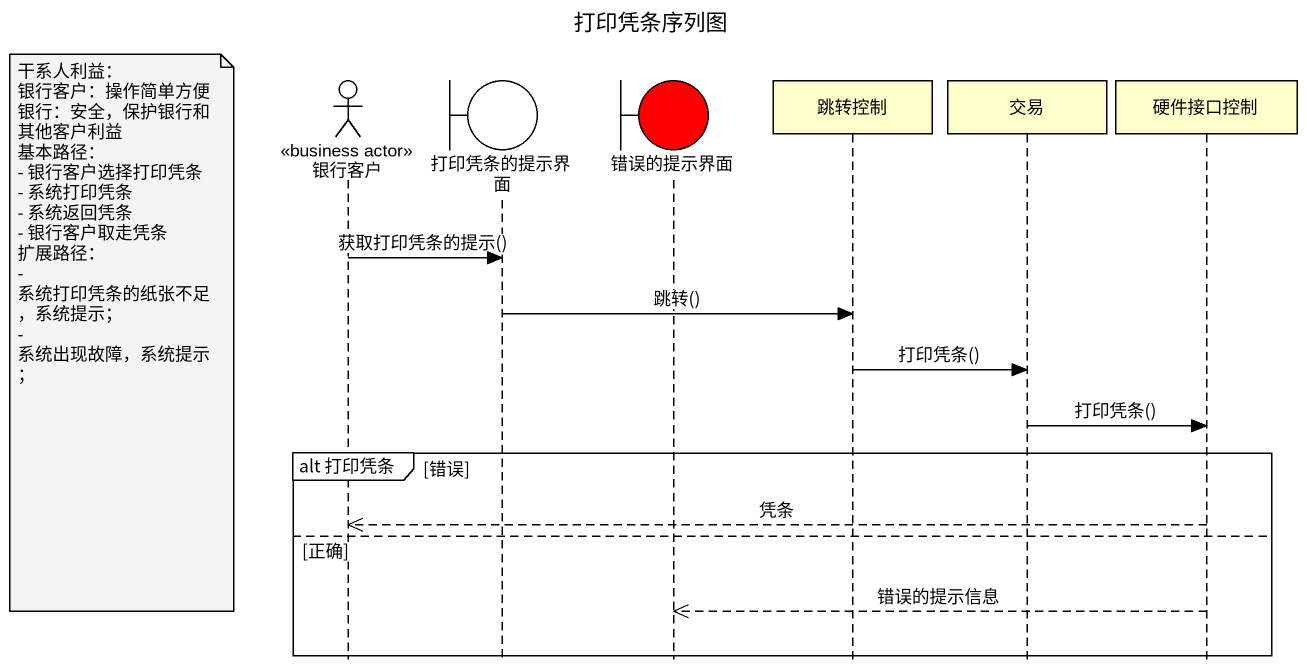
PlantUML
@startuml
title 打印凭条序列图
hide footbox
actor 银行客户 <<business actor>>
boundary 打印凭条的提示界面
boundary 错误的提示界面 #FF0000
participant 跳转控制
participant 交易
participant 硬件接口控制

银行客户 -> 打印凭条的提示界面 : 获取打印凭条的提示()
打印凭条的提示界面 -> 跳转控制 : 跳转()
note left of 银行客户
  干系人利益：
  银行客户：操作简单方便
  银行：安全，保护银行和其他客户利益
  基本路径：
  - 银行客户选择打印凭条
  - 系统打印凭条
  - 系统返回凭条
  - 银行客户取走凭条
  扩展路径：
  - 系统打印凭条的纸张不足，系统提示；
  - 系统出现故障，系统提示；
end note
跳转控制 -> 交易 : 打印凭条()
交易 -> 硬件接口控制 : 打印凭条()
group alt 打印凭条 [错误]
  硬件接口控制 -->> 银行客户 : 凭条
else 正确
  硬件接口控制 -->> 错误的提示界面 : 错误的提示信息
end
@enduml
